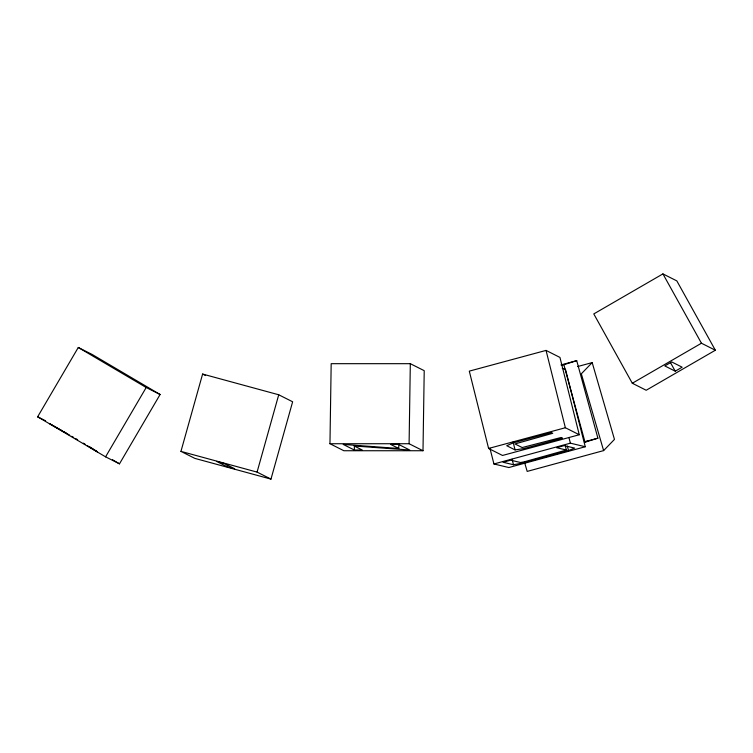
<?xml version="1.0" encoding="UTF-8"?>
<svg xmlns="http://www.w3.org/2000/svg" width="753" height="753" viewBox="0 0 753 753"><rect width="100%" height="100%" fill="white"/><g stroke="black" fill="none" stroke-linecap="round" stroke-linejoin="round"><path stroke-width="1.13" d="M329.965 443.733L331.179 363.68L410.319 363.68L424.221 370.683L422.998 450.736L343.867 450.736L329.965 443.733L409.095 443.733L422.998 450.736M398.826 443.912L398.761 448.487L390.703 444.43L398.619 444.43L409.736 450.03L354.202 445.974L362.259 450.03L354.343 450.03L354.409 445.456M409.095 443.733L410.319 363.68M180.946 451.386L202.604 374.053L278.732 394.779L292.635 401.782L270.976 479.106L194.848 458.389L180.946 451.386L257.074 472.103L270.976 479.106M227.02 466.662L216.6 461.41L224.206 463.481L234.635 468.733L227.02 466.662L227.641 464.45M257.074 472.103L278.732 394.779M37.65 416.804L78.274 347.481L92.177 354.484L160.097 394.506L119.482 463.839L105.58 456.836L37.65 416.804L45.594 420.805M105.58 456.836L146.204 387.503L160.097 394.506M603.614 450.605L614.467 439.404L592.187 362.598L581.335 373.799L603.614 450.605L527.175 471.406L524.559 462.37M662.932 273.894L593.788 313.926L632.304 383.249L646.206 390.252L715.35 350.23L676.834 280.897L662.932 273.894L701.448 343.227L715.35 350.23M632.304 383.249L701.448 343.227M675.234 371.191L682.152 367.191L671.723 361.939L664.814 365.939L675.234 371.191L670.707 363.031M566.388 450.04L524.304 461.805L520.521 462.521L510.722 460.168L503.079 462.248L513.49 464.742L522.629 463.02L568.487 450.548L574.652 448.11L564.232 445.607L556.589 447.687L566.388 450.04L565.258 445.607M563.846 364.716L576.713 360.649L597.891 438.171L585.034 442.227L563.846 364.716L561.597 365.327M584.46 442.077L588.065 440.938M560.976 364.932L576.713 360.649M577.57 366.57L592.187 362.598M489.921 448.233L493.94 463.97L570.388 443.169L585.269 446.745L565.447 369.205L562.265 368.433M584.403 441.832L597.891 438.171M585.269 446.745L508.83 467.538L493.94 463.97M546.047 350.409L469.298 371.135L488.603 448.459L502.505 455.461L579.264 434.745L559.95 357.421L546.047 350.409L565.362 427.742L579.264 434.745M488.603 448.459L565.362 427.742M515.071 449.918L524.144 448.543L562.519 438.19L561.126 437.484L522.177 447.555L514.986 443.931L552.787 433.286L551.394 432.58L513.019 442.943L506.731 445.71L515.071 449.918L513.085 441.955M398.761 448.487L343.227 444.43L354.343 450.03M202.604 374.053L205.588 375.559M62.104 430.735L49.924 423.864L69.681 435.178M64.137 431.883L66.17 433.031M71.676 436.307L73.672 437.427M75.667 438.557L77.663 439.686M78.274 347.481L146.204 387.503M112.489 459.716L119.482 463.839M89.983 447.018L97.476 451.875L87.037 445.512M83.385 443.15L85.211 444.326M568.948 437.549L570.388 443.169M567.357 446.115L568.487 450.548M512.078 459.208L513.49 464.742"/></g></svg>
